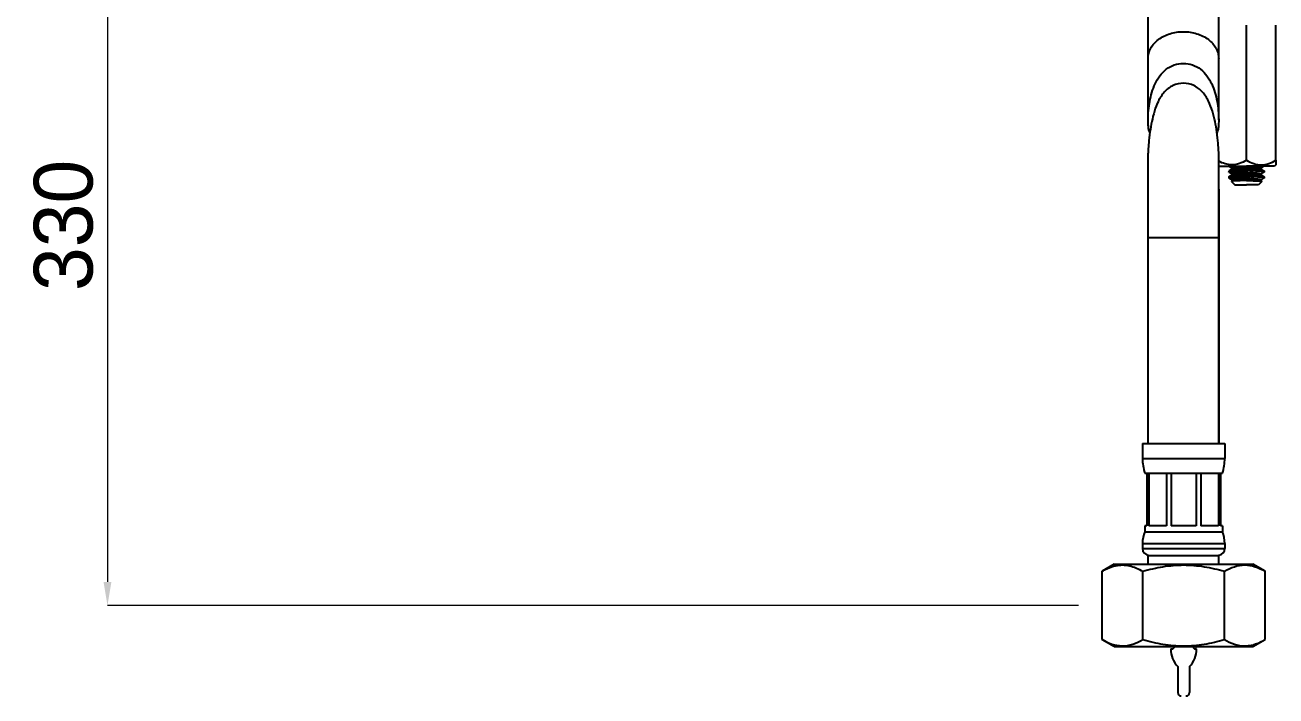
# Model space of a CAD drawing. Extents: x 0 to 1354, y 0 to 992.
# Drawn here: x 643.8 to 856.4, y 191 to 305.1 of the extents above; entities that cross this region are included whole.
import ezdxf

# ---------------------------------------------------------------- set-up
doc = ezdxf.new("R2010")
doc.units = 0
doc.header["$LTSCALE"] = 6
doc.header["$MEASUREMENT"] = 0
doc.header["$PDMODE"] = 3
doc.header["$PDSIZE"] = -10
doc.layers.get('0').update_dxf_attribs({"linetype": 'CONTINUOUS'})
doc.layers.get('DEFPOINTS').update_dxf_attribs({"linetype": 'CONTINUOUS'})
doc.layers.add('1', color=7, linetype='CONTINUOUS')
doc.layers.add('DEF_LAYER_ASSEM_MEMBER', color=7, linetype='CONTINUOUS')
doc.styles.add('Daelim Dimension', font='')
doc.styles.get('Daelim Dimension').set_extended_font_data('나눔고딕')
doc.dimstyles.new('DEFAULT', dxfattribs={"dimscale": 2, "dimtxt": 2, "dimasz": 2, "dimexe": 0, "dimexo": 2, "dimgap": 1, "dimtad": 1, "dimdec": 1, "dimzin": 9, "dimdsep": 46, "dimtxsty": 'Daelim Dimension', "dimcen": 0.5, "dimclrd": 252, "dimclre": 252, "dimclrt": 3, "dimadec": 1, "dimazin": 0, "dimtfac": 1, "dimtdec": 1, "dimtix": 1, "dimtmove": 0, "dimatfit": 3, "dimfxl": 1, "dimtolj": 1, "dimtzin": 1, "dimlwd": 9, "dimlwe": 9, "dimarcsym": 0})

# ---------------------------------------------------------------- blocks, each defined once
blk = doc.blocks.new('*D6')
at = {"color": 5, "lineweight": 9, "ltscale": 0.5, "transparency": 16777216}
for p, q in [((757.97, 335.62), (657.77, 335.62)), ((657.77, 331.62), (657.77, 210.41)), ((822.81, 206.41), (657.77, 206.41))]:
    blk.add_line(p, q, dxfattribs=at)
at = {"color": 5, "ltscale": 0.5, "transparency": 16777216}
for points in [[(657.1, 331.62), (658.44, 331.62), (657.77, 335.62)], [(657.1, 210.41), (658.44, 210.41), (657.77, 206.41)]]:
    blk.add_solid(points, dxfattribs=at)
at = {"layer": 'DEFPOINTS', "color": 0, "ltscale": 0.5, "transparency": 16777216}
for p in [(761.97, 335.62), (657.77, 206.41), (826.81, 206.41)]:
    blk.add_point(p, dxfattribs=at)
at = {"color": 7, "ltscale": 0.5, "transparency": 16777216, "insert": (650.32, 271.01), "char_height": 10, "attachment_point": 5, "rotation": 90, "style": 'Daelim Dimension'}
blk.add_mtext('\\A1;330', dxfattribs=at)

msp = doc.modelspace()

# ---------------------------------------------------------------- linework, layer by layer
at = {"color": 7, "ltscale": 0.5}
for p, q in [((849.37, 277.92), (851.37, 277.92)), ((853.37, 277.92), (851.37, 277.92)), ((838.47, 199.01), (838.67, 199.01)), ((842.87, 199.01), (842.67, 199.01))]:
    msp.add_line(p, q, dxfattribs=at)
at = {"color": 7}
for p, q in [((839.67, 196.01), (839.67, 191.61)), ((841.67, 196.01), (841.67, 191.61))]:
    msp.add_line(p, q, dxfattribs=at)
for centre, radius, start, end in [((842.82, 199.01), 4.35, 180, 223.6028), ((838.67, 199.41), 0.4, 270, 0), ((838.52, 199.01), 4.35, 316.3972, 0), ((842.67, 199.41), 0.4, 180, 270), ((840.27, 191.61), 0.6, 180, 270), ((841.07, 191.61), 0.6, 270, 0)]:
    msp.add_arc(centre, radius, start, end, dxfattribs=at)
at = {"layer": '1', "color": 7, "linetype": 'Continuous'}
for p, q in [((851.37, 282.07), (851.37, 305.07)), ((856.37, 282.07), (856.37, 305.07)), ((846.37, 286.46), (846.37, 286.81)), ((846.63, 281.07), (851.37, 281.07)), ((848.87, 280.79), (848.87, 280.55)), ((856.14, 281.07), (851.37, 281.07)), ((853.87, 280.79), (853.87, 280.55)), ((856.37, 281.3), (856.14, 281.07)), ((848.37, 280.25), (848.37, 280.08)), ((848.37, 279.25), (848.37, 279.08)), ((848.87, 279.79), (848.87, 279.55)), ((848.87, 278.79), (848.87, 278.54)), ((853.87, 279.79), (853.87, 279.55)), ((853.87, 278.79), (853.87, 278.54)), ((854.37, 280.25), (854.37, 280.08)), ((854.37, 279.25), (854.37, 279.08)), ((848.79, 278.49), (849.37, 277.92)), ((853.94, 278.49), (853.37, 277.92))]:
    msp.add_line(p, q, dxfattribs=at)
for points, knots in [([(851.37, 282.07), (850.59, 281.62), (849.75, 281.3), (848.1, 281.29), (847.34, 281.55), (846.63, 281.92)], [0, 0, 0, 0, 0.5, 0.5, 0.943739, 0.943739, 0.943739, 0.943739]), ([(851.37, 281.04), (851.35, 281.04), (851.34, 281.04), (851.32, 281.04), (851.29, 281.04), (851.26, 281.04), (850.95, 281.02), (850.67, 281), (850.15, 280.96), (849.91, 280.94), (849.49, 280.91), (849.31, 280.89), (849.04, 280.86), (848.95, 280.84), (848.88, 280.81), (848.87, 280.8), (848.87, 280.79)], [0.0974883, 0.0974883, 0.0974883, 0.0974883, 0.1081307, 0.1081307, 0.1081307, 0.1288163, 0.1288163, 0.3233097, 0.3233097, 0.5177329, 0.5177329, 0.7122056, 0.7122056, 0.9066432, 0.9066432, 1, 1, 1, 1]), ([(848.88, 280.56), (848.89, 280.56), (848.9, 280.57), (848.98, 280.59), (849.08, 280.61), (849.37, 280.64), (849.56, 280.66), (850, 280.7), (850.25, 280.71), (850.76, 280.75), (851.03, 280.77), (851.3, 280.78), (851.32, 280.79), (851.34, 280.79), (851.37, 280.79)], [0, 0, 0, 0, 0.0315074, 0.0315074, 0.1428968, 0.1428968, 0.2542639, 0.2542639, 0.3656746, 0.3656746, 0.4717884, 0.4717884, 0.4717884, 0.480856, 0.480856, 0.480856, 0.480856]), ([(851.37, 282.07), (852.15, 281.62), (852.98, 281.3), (854.73, 281.29), (855.58, 281.62), (856.37, 282.07)], [0, 0, 0, 0, 0.5, 0.5, 1, 1, 1, 1]), ([(851.37, 281.04), (851.38, 281.04), (851.4, 281.04), (851.41, 281.04), (851.44, 281.04), (851.47, 281.04), (851.78, 281.02), (852.06, 281), (852.58, 280.96), (852.83, 280.94), (853.24, 280.91), (853.42, 280.89), (853.69, 280.86), (853.79, 280.84), (853.86, 280.81), (853.87, 280.8), (853.87, 280.79)], [0.0974883, 0.0974883, 0.0974883, 0.0974883, 0.1081307, 0.1081307, 0.1081307, 0.1288163, 0.1288163, 0.3233097, 0.3233097, 0.5177329, 0.5177329, 0.7122056, 0.7122056, 0.9066432, 0.9066432, 1, 1, 1, 1]), ([(853.85, 280.56), (853.84, 280.56), (853.83, 280.57), (853.76, 280.59), (853.65, 280.61), (853.36, 280.64), (853.17, 280.66), (852.74, 280.7), (852.49, 280.71), (851.97, 280.75), (851.7, 280.77), (851.44, 280.78), (851.41, 280.79), (851.39, 280.79), (851.37, 280.79)], [0, 0, 0, 0, 0.0315074, 0.0315074, 0.1428968, 0.1428968, 0.2542639, 0.2542639, 0.3656746, 0.3656746, 0.4717884, 0.4717884, 0.4717884, 0.480856, 0.480856, 0.480856, 0.480856]), ([(856.37, 282.07), (856.37, 281.62), (856.37, 281.3), (856.37, 281.3), (856.37, 281.3), (856.37, 281.3)], [0, 0, 0, 0, 0.998824, 0.998824, 1, 1, 1, 1]), ([(851.37, 280.5), (851.34, 280.5), (851.3, 280.5), (851.27, 280.5), (850.98, 280.48), (850.68, 280.46), (850.08, 280.43), (849.78, 280.41), (849.25, 280.38), (849.02, 280.36), (848.66, 280.32), (848.52, 280.3), (848.39, 280.27), (848.37, 280.26), (848.37, 280.25)], [0.5012983, 0.5012983, 0.5012983, 0.5012983, 0.5112721, 0.5112721, 0.5112721, 0.6056136, 0.6056136, 0.7131017, 0.7131017, 0.8205582, 0.8205582, 0.9280279, 0.9280279, 1, 1, 1, 1]), ([(848.37, 280.08), (848.37, 280.09), (848.37, 280.09), (848.41, 280.11), (848.5, 280.13), (848.78, 280.17), (848.97, 280.19), (849.44, 280.22), (849.72, 280.24), (850.32, 280.28), (850.65, 280.29), (851.07, 280.32), (851.17, 280.32), (851.26, 280.33), (851.29, 280.33), (851.33, 280.33), (851.37, 280.33)], [0, 0, 0, 0, 0.0277341, 0.0277341, 0.1352959, 0.1352959, 0.2428959, 0.2428959, 0.350462, 0.350462, 0.4580583, 0.4580583, 0.4873884, 0.4873884, 0.4873884, 0.4989035, 0.4989035, 0.4989035, 0.4989035]), ([(851.37, 279.5), (851.31, 279.5), (851.25, 279.49), (851.19, 279.49), (851.12, 279.49), (851.06, 279.48), (850.66, 279.46), (850.33, 279.44), (849.73, 279.41), (849.45, 279.39), (848.98, 279.35), (848.78, 279.33), (848.5, 279.3), (848.41, 279.28), (848.37, 279.26), (848.37, 279.26), (848.37, 279.25)], [0.5011012, 0.5011012, 0.5011012, 0.5011012, 0.5203446, 0.5203446, 0.5203446, 0.541066, 0.541066, 0.6485052, 0.6485052, 0.755974, 0.755974, 0.8634131, 0.8634131, 0.9708865, 0.9708865, 1, 1, 1, 1]), ([(848.37, 279.08), (848.37, 279.1), (848.41, 279.11), (848.59, 279.15), (848.75, 279.17), (849.14, 279.2), (849.39, 279.22), (849.95, 279.26), (850.26, 279.27), (850.78, 279.3), (850.97, 279.31), (851.17, 279.32), (851.24, 279.32), (851.3, 279.33), (851.37, 279.33)], [0, 0, 0, 0, 0.0931942, 0.0931942, 0.2007141, 0.2007141, 0.3082107, 0.3082107, 0.4157136, 0.4157136, 0.4787269, 0.4787269, 0.4787269, 0.4995409, 0.4995409, 0.4995409, 0.4995409]), ([(848.38, 279.07), (848.37, 279.07), (848.37, 279.07), (848.37, 279.07), (848.37, 279.07), (848.37, 279.07)], [0, 0, 0, 0, 0.917094, 0.917094, 1, 1, 1, 1]), ([(851.37, 278.65), (851.28, 278.65), (851.2, 278.65), (851.11, 278.64), (850.96, 278.64), (850.8, 278.63), (850.38, 278.61), (850.11, 278.6), (849.63, 278.58), (849.42, 278.57), (849.09, 278.55), (848.96, 278.53), (848.81, 278.51), (848.78, 278.5), (848.79, 278.49)], [0.5153962, 0.5153962, 0.5153962, 0.5153962, 0.5451456, 0.5451456, 0.5451456, 0.5993156, 0.5993156, 0.7024637, 0.7024637, 0.8062501, 0.8062501, 0.9071756, 0.9071756, 1, 1, 1, 1]), ([(851.37, 280.04), (851.32, 280.04), (851.28, 280.04), (851.23, 280.03), (851.12, 280.03), (851, 280.02), (850.61, 280), (850.34, 279.98), (849.86, 279.94), (849.64, 279.92), (849.28, 279.89), (849.13, 279.87), (848.93, 279.83), (848.87, 279.81), (848.87, 279.8), (848.87, 279.79), (848.87, 279.79)], [0.4843092, 0.4843092, 0.4843092, 0.4843092, 0.50192, 0.50192, 0.50192, 0.5480252, 0.5480252, 0.659263, 0.659263, 0.7704756, 0.7704756, 0.8817333, 0.8817333, 0.992938, 0.992938, 1, 1, 1, 1]), ([(851.37, 279.04), (851.29, 279.04), (851.22, 279.03), (851.14, 279.03), (850.94, 279.02), (850.74, 279), (850.28, 278.97), (850.03, 278.95), (849.59, 278.92), (849.4, 278.9), (849.1, 278.87), (848.99, 278.85), (848.89, 278.82), (848.87, 278.8), (848.87, 278.79)], [0.4827765, 0.4827765, 0.4827765, 0.4827765, 0.5121228, 0.5121228, 0.5121228, 0.5926825, 0.5926825, 0.7042343, 0.7042343, 0.8157977, 0.8157977, 0.9273648, 0.9273648, 1, 1, 1, 1]), ([(848.87, 278.54), (848.87, 278.55), (848.9, 278.57), (849.03, 278.6), (849.15, 278.62), (849.47, 278.65), (849.67, 278.67), (850.12, 278.7), (850.38, 278.72), (850.8, 278.75), (850.96, 278.76), (851.12, 278.77), (851.2, 278.78), (851.29, 278.78), (851.37, 278.79)], [0, 0, 0, 0, 0.0835305, 0.0835305, 0.1912129, 0.1912129, 0.2988878, 0.2988878, 0.4065899, 0.4065899, 0.4678527, 0.4678527, 0.4678527, 0.4989612, 0.4989612, 0.4989612, 0.4989612]), ([(848.88, 279.55), (848.91, 279.57), (848.97, 279.59), (849.18, 279.62), (849.34, 279.64), (849.72, 279.67), (849.95, 279.69), (850.44, 279.73), (850.71, 279.75), (851.06, 279.77), (851.14, 279.77), (851.21, 279.78), (851.26, 279.78), (851.31, 279.79), (851.37, 279.79)], [0, 0, 0, 0, 0.0995932, 0.0995932, 0.2106068, 0.2106068, 0.321652, 0.321652, 0.4326718, 0.4326718, 0.4617229, 0.4617229, 0.4617229, 0.4822433, 0.4822433, 0.4822433, 0.4822433]), ([(851.37, 280.5), (851.4, 280.5), (851.43, 280.5), (851.46, 280.5), (851.76, 280.48), (852.05, 280.46), (852.65, 280.43), (852.96, 280.41), (853.48, 280.38), (853.72, 280.36), (854.08, 280.32), (854.21, 280.3), (854.34, 280.27), (854.37, 280.26), (854.37, 280.25)], [0.5012983, 0.5012983, 0.5012983, 0.5012983, 0.5112721, 0.5112721, 0.5112721, 0.6056136, 0.6056136, 0.7131017, 0.7131017, 0.8205582, 0.8205582, 0.9280279, 0.9280279, 1, 1, 1, 1]), ([(854.37, 280.08), (854.37, 280.09), (854.36, 280.09), (854.32, 280.11), (854.23, 280.13), (853.96, 280.17), (853.76, 280.19), (853.29, 280.22), (853.02, 280.24), (852.41, 280.28), (852.08, 280.29), (851.66, 280.32), (851.57, 280.32), (851.48, 280.33), (851.44, 280.33), (851.4, 280.33), (851.37, 280.33)], [0, 0, 0, 0, 0.0277341, 0.0277341, 0.1352959, 0.1352959, 0.2428959, 0.2428959, 0.350462, 0.350462, 0.4580583, 0.4580583, 0.4873884, 0.4873884, 0.4873884, 0.4989035, 0.4989035, 0.4989035, 0.4989035]), ([(851.37, 280.04), (851.41, 280.04), (851.46, 280.04), (851.5, 280.03), (851.62, 280.03), (851.73, 280.02), (852.12, 280), (852.39, 279.98), (852.88, 279.94), (853.1, 279.92), (853.46, 279.89), (853.6, 279.87), (853.8, 279.83), (853.86, 279.81), (853.87, 279.8), (853.87, 279.79), (853.87, 279.79)], [0.4843092, 0.4843092, 0.4843092, 0.4843092, 0.50192, 0.50192, 0.50192, 0.5480252, 0.5480252, 0.659263, 0.659263, 0.7704756, 0.7704756, 0.8817333, 0.8817333, 0.992938, 0.992938, 1, 1, 1, 1]), ([(853.85, 279.55), (853.83, 279.57), (853.76, 279.59), (853.55, 279.62), (853.4, 279.64), (853.02, 279.67), (852.79, 279.69), (852.29, 279.73), (852.02, 279.75), (851.67, 279.77), (851.6, 279.77), (851.52, 279.78), (851.47, 279.78), (851.42, 279.79), (851.37, 279.79)], [0, 0, 0, 0, 0.0995932, 0.0995932, 0.2106068, 0.2106068, 0.321652, 0.321652, 0.4326718, 0.4326718, 0.4617229, 0.4617229, 0.4617229, 0.4822433, 0.4822433, 0.4822433, 0.4822433]), ([(851.37, 279.5), (851.43, 279.5), (851.49, 279.49), (851.55, 279.49), (851.61, 279.49), (851.68, 279.48), (852.08, 279.46), (852.41, 279.44), (853.01, 279.41), (853.29, 279.39), (853.76, 279.35), (853.95, 279.33), (854.23, 279.3), (854.32, 279.28), (854.36, 279.26), (854.37, 279.26), (854.37, 279.25)], [0.5011012, 0.5011012, 0.5011012, 0.5011012, 0.5203446, 0.5203446, 0.5203446, 0.541066, 0.541066, 0.6485052, 0.6485052, 0.755974, 0.755974, 0.8634131, 0.8634131, 0.9708865, 0.9708865, 1, 1, 1, 1]), ([(854.37, 279.08), (854.37, 279.1), (854.32, 279.11), (854.14, 279.15), (853.99, 279.17), (853.59, 279.2), (853.34, 279.22), (852.79, 279.26), (852.47, 279.27), (851.96, 279.3), (851.76, 279.31), (851.56, 279.32), (851.5, 279.32), (851.43, 279.33), (851.37, 279.33)], [0, 0, 0, 0, 0.0931942, 0.0931942, 0.2007141, 0.2007141, 0.3082107, 0.3082107, 0.4157136, 0.4157136, 0.4787269, 0.4787269, 0.4787269, 0.4995409, 0.4995409, 0.4995409, 0.4995409]), ([(851.37, 279.04), (851.44, 279.04), (851.52, 279.03), (851.59, 279.03), (851.79, 279.02), (851.99, 279), (852.45, 278.97), (852.7, 278.95), (853.14, 278.92), (853.33, 278.9), (853.63, 278.87), (853.74, 278.85), (853.85, 278.82), (853.87, 278.8), (853.87, 278.79)], [0.4827765, 0.4827765, 0.4827765, 0.4827765, 0.5121228, 0.5121228, 0.5121228, 0.5926825, 0.5926825, 0.7042343, 0.7042343, 0.8157977, 0.8157977, 0.9273648, 0.9273648, 1, 1, 1, 1]), ([(853.87, 278.54), (853.87, 278.55), (853.84, 278.57), (853.7, 278.6), (853.58, 278.62), (853.26, 278.65), (853.06, 278.67), (852.61, 278.7), (852.35, 278.72), (851.93, 278.75), (851.77, 278.76), (851.61, 278.77), (851.53, 278.78), (851.45, 278.78), (851.37, 278.79)], [0, 0, 0, 0, 0.0835305, 0.0835305, 0.1912129, 0.1912129, 0.2988878, 0.2988878, 0.4065899, 0.4065899, 0.4678527, 0.4678527, 0.4678527, 0.4989612, 0.4989612, 0.4989612, 0.4989612]), ([(851.37, 278.65), (851.45, 278.65), (851.54, 278.65), (851.62, 278.64), (851.78, 278.64), (851.93, 278.63), (852.36, 278.61), (852.63, 278.6), (853.11, 278.58), (853.32, 278.57), (853.65, 278.55), (853.77, 278.53), (853.92, 278.51), (853.96, 278.5), (853.95, 278.49)], [0.5153962, 0.5153962, 0.5153962, 0.5153962, 0.5451456, 0.5451456, 0.5451456, 0.5993156, 0.5993156, 0.7024637, 0.7024637, 0.8062501, 0.8062501, 0.9071756, 0.9071756, 1, 1, 1, 1]), ([(854.36, 279.07), (854.36, 279.07), (854.36, 279.07), (854.36, 279.07), (854.36, 279.07), (854.36, 279.07)], [0, 0, 0, 0, 0.917094, 0.917094, 1, 1, 1, 1])]:
    msp.add_open_spline(points, degree=3, knots=knots, dxfattribs=at)
for points in [[(848.37, 281.07), (848.62, 280.93), (848.87, 280.78)], [(854.36, 281.07), (854.12, 280.93), (853.87, 280.78)], [(848.89, 280.56), (848.63, 280.41), (848.37, 280.26)], [(848.89, 279.56), (848.63, 279.41), (848.37, 279.26)], [(848.37, 279.07), (848.62, 278.93), (848.87, 278.78)], [(848.38, 280.07), (848.62, 279.93), (848.87, 279.78)], [(853.85, 280.56), (854.1, 280.41), (854.36, 280.26)], [(853.85, 279.56), (854.11, 279.41), (854.36, 279.26)], [(854.36, 280.07), (854.11, 279.93), (853.87, 279.78)], [(854.36, 279.07), (854.12, 278.93), (853.87, 278.78)]]:
    msp.add_open_spline(points, degree=2, dxfattribs=at)
at = {"layer": 'DEF_LAYER_ASSEM_MEMBER', "color": 7, "linetype": 'Continuous'}
for p, q in [((834.63, 288.97), (834.63, 312.41)), ((846.63, 288.97), (846.63, 307.07)), ((834.63, 233.91), (834.63, 283.27)), ((846.63, 233.91), (846.63, 283.27)), ((846.7, 233.91), (846.7, 277.17)), ((833.67, 233.91), (847.67, 233.91)), ((833.67, 233.91), (833.67, 231.41)), ((847.67, 233.91), (847.67, 231.41)), ((834.07, 228.91), (847.27, 228.91)), ((834.42, 228.91), (834.42, 219.91)), ((834.74, 228.91), (834.74, 219.91)), ((837.75, 228.91), (837.75, 219.91)), ((838.55, 228.91), (838.55, 219.91)), ((842.79, 228.91), (842.79, 219.91)), ((843.58, 228.91), (843.58, 219.91)), ((846.59, 228.91), (846.59, 219.91)), ((846.92, 228.91), (846.92, 219.91)), ((834.42, 219.91), (834.07, 219.91)), ((834.07, 219.91), (834.07, 218.91)), ((837.75, 219.91), (834.74, 219.91)), ((842.79, 219.91), (838.55, 219.91)), ((846.59, 219.91), (843.58, 219.91)), ((847.27, 219.91), (846.92, 219.91)), ((847.27, 219.91), (847.27, 218.91)), ((833.67, 216.95), (833.67, 216.11)), ((834.07, 218.91), (847.27, 218.91)), ((847.67, 216.95), (847.67, 216.11)), ((834.67, 214.91), (846.67, 214.91)), ((834.67, 213.41), (834.67, 214.91)), ((846.67, 213.41), (846.67, 214.91)), ((828.89, 213.41), (826.81, 212.21)), ((828.89, 213.41), (852.44, 213.41)), ((854.52, 212.21), (852.44, 213.41)), ((826.81, 200.61), (826.81, 212.21)), ((833.74, 200.61), (833.74, 212.21)), ((847.6, 200.61), (847.6, 212.21)), ((854.52, 200.61), (854.52, 212.21)), ((828.89, 199.41), (826.81, 200.61)), ((852.44, 199.41), (854.52, 200.61)), ((828.89, 199.41), (852.44, 199.41))]:
    msp.add_line(p, q, dxfattribs=at)
at = {"layer": 'DEF_LAYER_ASSEM_MEMBER', "color": 9, "linetype": 'Continuous'}
for p, q in [((846.7, 268.91), (834.63, 268.91)), ((833.67, 231.41), (847.67, 231.41)), ((833.67, 216.95), (847.67, 216.95)), ((833.67, 216.11), (847.67, 216.11))]:
    msp.add_line(p, q, dxfattribs=at)
at = {"layer": 'DEF_LAYER_ASSEM_MEMBER', "color": 7, "linetype": 'Continuous'}
for centre, radius, start, end in [((841.67, 231.41), 8, 180.0001, 198.1949), ((839.67, 231.41), 8, 341.8051, 0.0001), ((838.67, 216.95), 5, 156.9262, 180.0001), ((842.67, 216.95), 5, 0.0001, 23.074), ((834.87, 216.11), 1.2, 180.0001, 269.9999), ((846.47, 216.11), 1.2, 279.4705, 0.0001), ((830.38, 207.38), 5.91, 102.0714, 103.6558), ((830.27, 204.68), 5.14, 268.9772, 270.0074), ((851.06, 204.68), 5.14, 270.0094, 271.0223), ((850.95, 205.44), 5.91, 282.0868, 283.6551)]:
    msp.add_arc(centre, radius, start, end, dxfattribs=at)
at = {"layer": 'DEF_LAYER_ASSEM_MEMBER', "color": 9, "linetype": 'Continuous'}
for points, start_tangent, end_tangent in [([(834.63, 299.38), (834.75, 300.27), (835.09, 301.12), (836.39, 302.6), (838.34, 303.59), (840.63, 303.93)], (0, 1), (1, 0)), ([(840.63, 303.93), (842.93, 303.59), (844.88, 302.6), (846.18, 301.12), (846.52, 300.27), (846.63, 299.38)], (1, 0), (0, -1))]:
    msp.add_spline(points, degree=3, dxfattribs=dict(at, start_tangent=start_tangent, end_tangent=end_tangent))
at = {"layer": 'DEF_LAYER_ASSEM_MEMBER', "color": 7, "linetype": 'Continuous'}
for points, start_tangent, end_tangent in [([(834.63, 288.96), (834.91, 292.08), (835.83, 295.07), (836.62, 296.42), (837.72, 297.55), (839.09, 298.29), (840.63, 298.55)], (-0.000092, 1), (1, 0)), ([(840.63, 298.55), (842.18, 298.29), (843.55, 297.55), (844.64, 296.42), (845.44, 295.07), (846.35, 292.08), (846.63, 288.96)], (1, 0), (-0.0001, -1)), ([(840.63, 295.16), (838.85, 294.76), (837.39, 293.66), (836.38, 292.13), (835.71, 290.42), (835.26, 288.64), (834.95, 286.83), (834.74, 285), (834.67, 284.1), (834.63, 283.26)], (-1, 0), (-0.000658, -1)), ([(846.63, 283.26), (846.6, 284.1), (846.53, 285), (846.32, 286.83), (846.01, 288.64), (845.56, 290.42), (844.89, 292.13), (843.87, 293.66), (842.42, 294.76), (840.63, 295.16)], (-0.001329, 0.999999), (-1, 0)), ([(834.94, 286.74), (834.78, 287.19), (834.69, 287.75), (834.65, 288.35), (834.63, 288.96)], (-0.504838, 0.863214), (-0.000092, 1)), ([(846.63, 288.96), (846.62, 288.35), (846.58, 287.75), (846.49, 287.19), (846.33, 286.74)], (-0.0001, -1), (-0.50591, -0.862586)), ([(826.81, 212.21), (827.35, 212.5), (828.98, 213.12)], (0.866025, 0.5), (0.971754, 0.235997)), ([(829.14, 213.16), (830.3, 213.28), (831.46, 213.15), (833.74, 212.21)], (0.977907, 0.209042), (0.865926, -0.500171)), ([(833.74, 212.21), (837.16, 212.99), (840.67, 213.28), (844.17, 212.99), (847.6, 212.21)], (0.960758, 0.277389), (0.960758, -0.277389)), ([(847.6, 212.21), (849.31, 212.99), (851.06, 213.28), (852.81, 212.99), (854.52, 212.21)], (0.865926, 0.500171), (0.866025, -0.5)), ([(826.81, 200.61), (828.48, 199.84), (830.18, 199.54)], (0.866025, -0.5), (0.999841, -0.017841)), ([(830.27, 199.54), (832.02, 199.83), (833.74, 200.61)], (1, 0.000141), (0.865926, 0.500171)), ([(833.74, 200.61), (837.16, 199.83), (840.67, 199.54), (844.17, 199.83), (847.6, 200.61)], (0.960758, -0.277389), (0.960758, 0.277389)), ([(847.6, 200.61), (849.31, 199.83), (851.06, 199.54)], (0.865926, -0.500171), (1, 0.000155)), ([(852.35, 199.7), (852.9, 199.86), (854.52, 200.61)], (0.971755, 0.235992), (0.866025, 0.5)), ([(851.15, 199.54), (852.19, 199.66)], (0.999841, 0.017834), (0.977851, 0.209303))]:
    msp.add_spline(points, degree=3, dxfattribs=dict(at, start_tangent=start_tangent, end_tangent=end_tangent))

# ---------------------------------------------------------------- dimensions: what is measured, and where the dimension line sits
at = {"color": 5, "ltscale": 0.5}
dim = msp.add_linear_dim(base=(657.77, 206.41), p1=(761.97, 335.62), p2=(826.81, 206.41), angle=90, text='330', dimstyle='DEFAULT', override={"dimtxt": 5, "dimdec": 0, "dimclrd": 5, "dimclre": 5, "dimclrt": 7}, dxfattribs=at)
dim.commit()
dim.dimension.update_dxf_attribs({"geometry": '*D6', "text_midpoint": (650.32, 271.01)})

doc.saveas('drawing.dxf')
